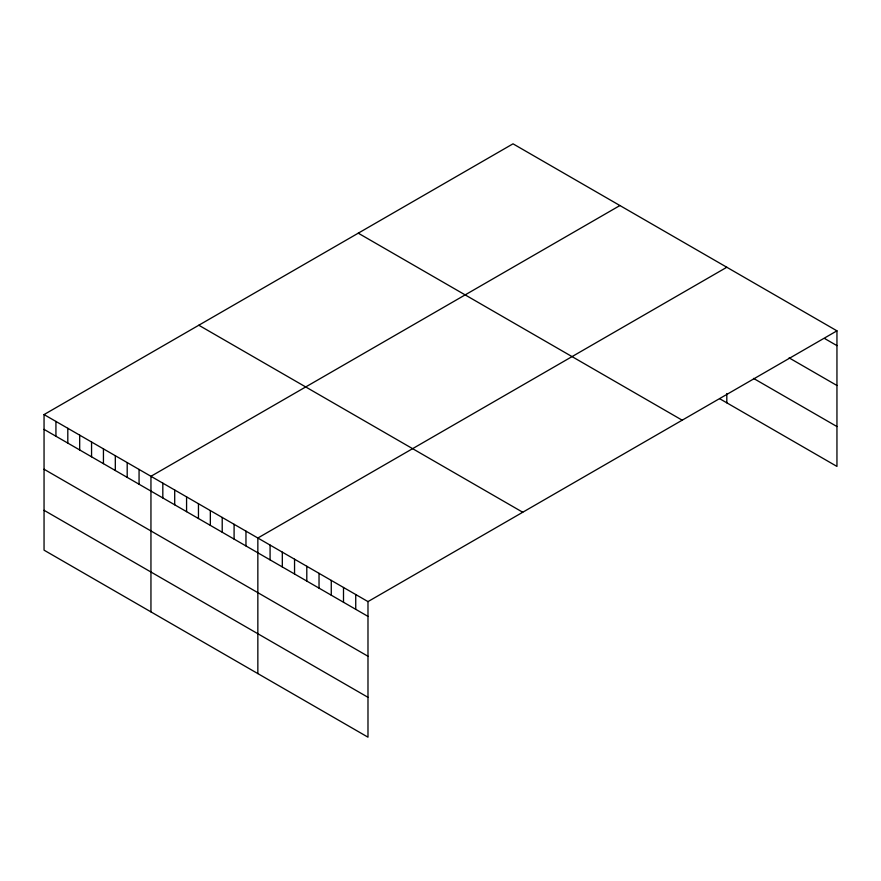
<?xml version="1.0" encoding="UTF-8"?>
<svg xmlns="http://www.w3.org/2000/svg" width="881" height="881" viewBox="0 0 881 881"><rect width="100%" height="100%" fill="white"/><g stroke="black" fill="none" stroke-linecap="round" stroke-linejoin="round"><path stroke-width="1.32" d="M44.05 414.577L367.983 601.602L367.983 737.177L44.05 550.162L44.05 414.577L513.017 143.823L836.95 330.838L836.95 466.423L719.689 398.719M619.916 205.537L150.948 476.302L150.948 611.877M726.814 267.251L257.847 538.016L257.847 673.591M367.983 601.602L836.95 330.838M824.715 338.568L836.95 345.638M789.112 357.873L836.95 385.493M753.519 378.39L836.95 426.558M358.259 233.179L682.191 420.193M198.809 325.232L522.741 512.246M44.05 429.377L367.983 616.392M44.05 469.232L367.983 656.257M44.05 510.297L367.983 697.323M726.814 393.532L726.814 402.837M355.737 594.532L355.737 609.333M343.502 587.473L343.502 602.263M331.267 580.403L331.267 595.193M319.032 573.344L319.032 588.134M306.797 566.274L306.797 581.064M294.551 559.215L294.551 574.005M282.316 552.145L282.316 566.935M270.082 545.075L270.082 559.875M245.964 531.155L245.964 545.945M234.093 524.294L234.093 539.095M222.21 517.444L222.21 532.234M210.339 510.584L210.339 525.373M198.456 503.723L198.456 518.524M186.574 496.873L186.574 511.663M174.702 490.012L174.702 504.802M162.82 483.151L162.82 497.952M139.066 469.441L139.066 484.231M127.194 462.58L127.194 477.381M115.312 455.73L115.312 470.52M103.44 448.87L103.44 463.659M91.558 442.009L91.558 456.81M79.686 435.159L79.686 449.949M67.804 428.298L67.804 443.088M55.932 421.437L55.932 436.227"/></g></svg>
